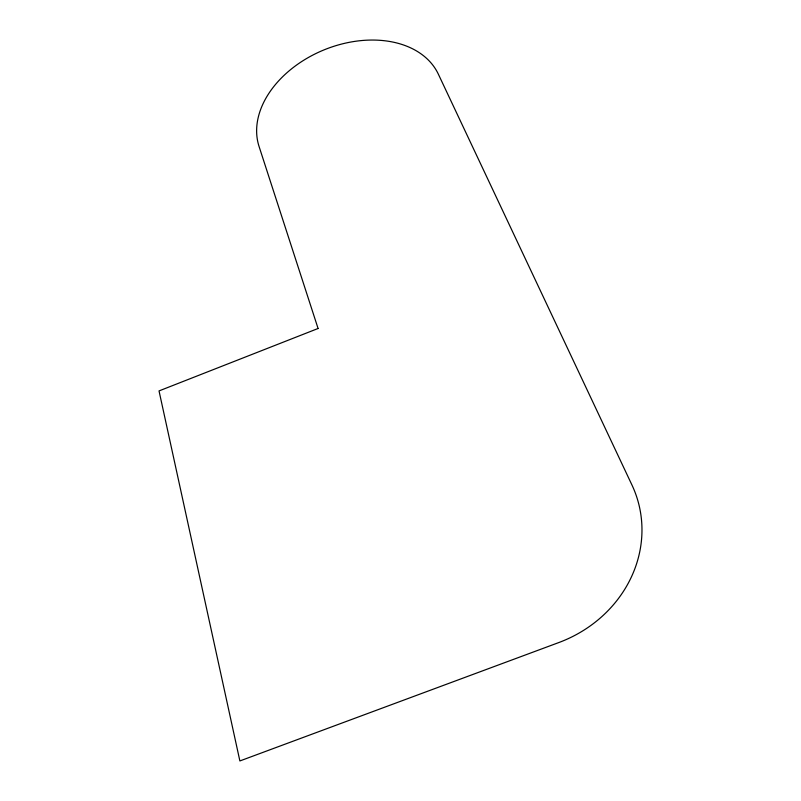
<?xml version="1.0" encoding="UTF-8"?>
<svg xmlns="http://www.w3.org/2000/svg" width="801" height="801" viewBox="0 0 801 801"><rect width="100%" height="100%" fill="white"/><g stroke="black" fill="none" stroke-linecap="round" stroke-linejoin="round"><path stroke-width="1.2" d="M318.087 328.49L159.029 390.918L239.879 760.95L558.738 642.582A125.577 114.833 -16.1 0 0 631.929 484.955L438.337 74.143A96.751 68.315 -22.3 0 0 324.685 49.622A96.751 68.315 -22.3 0 0 259.053 146.443L318.087 328.49"/></g></svg>
